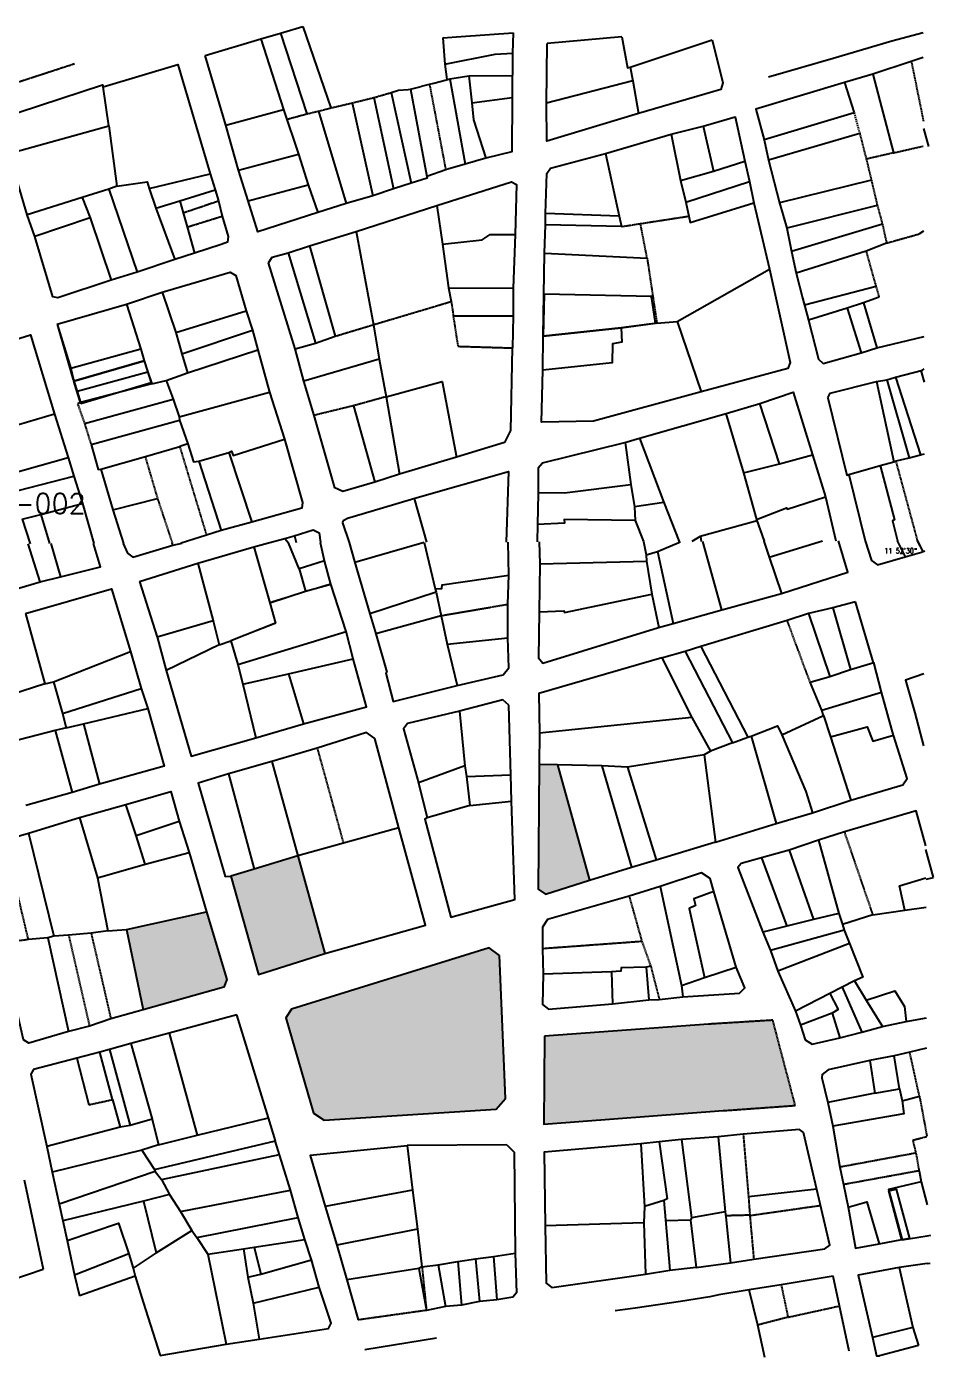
# Model space of a CAD drawing. Header units: millimetres. Extents: x 605783 to 623071, y 1302882 to 1323371.
# Drawn here: x 622729 to 623071, y 1322869 to 1323371 of the extents above; entities that cross this region are included whole.
import ezdxf
from ezdxf.enums import TextEntityAlignment as Align

# ---------------------------------------------------------------- set-up
doc = ezdxf.new("R2010")
doc.units = ezdxf.units.MM
doc.linetypes.add('DASHED', pattern=[0.75, 0.5, -0.25])
doc.linetypes.add('HIDDEN', pattern=[0.375, 0.25, -0.125])
for name, color, linetype in [('-17', 7, 'Continuous'), ('-2', 1, 'Continuous'), ('1', 7, 'Continuous'), ('2', 7, 'Continuous'), ('CVL_CUADCON_LIN', 8, 'Continuous'), ('CVL_CUADCON_TIT', 1, 'Continuous')]:
    doc.layers.add(name, color=color, linetype=linetype)
doc.styles.add('ROMANS', font='ROMANS', dxfattribs={"height": 0.2})

msp = doc.modelspace()

# ---------------------------------------------------------------- hatches: boundary and pattern name
at = {"true_color": 0xc7c8ca}
h = msp.add_hatch(color=9, dxfattribs=at)
h.dxf.hatch_style = 1
h.paths.add_polyline_path([(622797.246, 1323037.281), (622767.091, 1323030.668), (622773.319, 1323000.325), (622803.74, 1323008.955), (622804.869, 1323011.845)])
h.paths.add_polyline_path([(622929.614, 1323092.7), (622922.649, 1323092.804), (622922.246, 1323045.886), (622925.033, 1323043.911), (622941.585, 1323049.254)])
h = msp.add_hatch(color=9, dxfattribs=at)
h.dxf.hatch_style = 1
h.paths.add_polyline_path([(622831.621, 1323058.384), (622815.162, 1323053.45), (622806.378, 1323050.768), (622816.789, 1323013.648), (622841.821, 1323021.615)])
h = msp.add_hatch(color=9, dxfattribs=at)
h.dxf.hatch_style = 1
h.paths.add_polyline_path([(622907.697, 1323020.846), (622903.823, 1323023.714), (622829.218, 1323000.586), (622827.154, 1322997.336), (622837.538, 1322961.437), (622841.561, 1322958.725), (622906.413, 1322962.971), (622909.935, 1322966.964)])
h = msp.add_hatch(color=9, dxfattribs=at)
h.dxf.hatch_style = 1
h.paths.add_polyline_path([(623010.776, 1322996.458), (622986.569, 1322994.97), (622924.67, 1322990.431), (622924.375, 1322957.253), (622992.054, 1322962.373), (623019.249, 1322964.333)])

# ---------------------------------------------------------------- linework, layer by layer
at = {"layer": '-2', "color": 1, "linetype": 'Continuous'}
for p, q in [((623067.426, 1323173.068), (623065.297, 1323177.205)), ((623060.645, 1323171.119), (623066.807, 1323172.829)), ((623066.807, 1323172.829), (623068.113, 1323173.418)), ((623060.523, 1323037.899), (623068.571, 1323039.092)), ((623061.037, 1322996.014), (623068.714, 1322997.406)), ((623068.753, 1322985.967), (623062.411, 1322984.4)), ((623065.937, 1322939.682), (623066.742, 1322935.48)), ((623063.523, 1322880.649), (623065.706, 1322873.883))]:
    msp.add_line(p, q, dxfattribs=at)
at = {"layer": '-2', "color": 1, "linetype": 'HIDDEN'}
for p, q in [((623066.081, 1322967.802), (623062.411, 1322984.4)), ((623066.081, 1322967.803), (623068.866, 1322952.762)), ((623064.722, 1322946.367), (623065.939, 1322939.581))]:
    msp.add_line(p, q, dxfattribs=at)
msp.add_lwpolyline([(623068.867, 1322952.507), (623063.55, 1322951.121), (623064.722, 1322946.367)], dxfattribs=at)
at = {"layer": '2', "color": 1, "linetype": 'Continuous'}
for p, q in [((622825.139, 1323368.527), (622833.568, 1323370.963)), ((622833.568, 1323370.963), (622844.04, 1323340.306)), ((622796.73, 1323360.056), (622817.679, 1323366.327)), ((622817.679, 1323366.327), (622825.139, 1323368.527)), ((622817.679, 1323366.327), (622826.293, 1323339.664)), ((622825.139, 1323368.527), (622835.055, 1323338.083)), ((622886.392, 1323366.703), (622893.213, 1323367.29)), ((622886.392, 1323366.703), (622887.077, 1323356.788)), ((622893.213, 1323367.29), (622912.802, 1323368.609)), ((622912.802, 1323368.609), (622912.612, 1323360.945)), ((622953.785, 1323367.153), (622925.637, 1323364.618)), ((622956.982, 1323355.67), (622987.913, 1323365.923)), ((623033.576, 1323359.101), (623055.598, 1323365.658)), ((623055.598, 1323365.658), (623067.446, 1323368.796)), ((622804.538, 1323333.814), (622796.73, 1323360.056)), ((622912.612, 1323360.945), (622912.512, 1323344.241)), ((622925.483, 1323342.126), (622925.637, 1323364.618)), ((622956.931, 1323355.671), (622958.007, 1323350.523)), ((623009.106, 1323351.98), (623033.576, 1323359.101)), ((623063.007, 1323357.809), (623048.5, 1323353.096)), ((623067.479, 1323359.263), (623063.007, 1323357.809)), ((622881.299, 1323349.226), (622882.882, 1323349.654)), ((622882.882, 1323349.654), (622887.733, 1323350.937)), ((622887.733, 1323350.937), (622889.01, 1323351.32)), ((622888.959, 1323351.321), (622896.094, 1323352.41)), ((622888.959, 1323351.321), (622894.778, 1323319.072)), ((622896.094, 1323352.41), (622912.562, 1323352.593)), ((622896.094, 1323352.41), (622897.23, 1323342.183)), ((622958.007, 1323350.523), (622925.483, 1323342.126)), ((622958.007, 1323350.523), (622960.122, 1323338.247)), ((623048.5, 1323353.096), (623037.761, 1323349.84)), ((623037.761, 1323349.84), (623041.476, 1323338.405)), ((623048.5, 1323353.096), (623056.309, 1323323.372)), ((622760.321, 1323333.551), (622758.201, 1323348.315)), ((622866.809, 1323346.087), (622874.372, 1323311.928)), ((622874.152, 1323347.426), (622878.184, 1323348.419)), ((622874.152, 1323347.426), (622880.263, 1323314.512)), ((622878.184, 1323348.419), (622878.287, 1323348.468)), ((622878.287, 1323348.468), (622881.299, 1323349.226)), ((622804.538, 1323333.814), (622826.293, 1323339.664)), ((622826.293, 1323339.664), (622831.935, 1323322.906)), ((622852.103, 1323342.191), (622859.955, 1323307.163)), ((622860.322, 1323344.225), (622867.779, 1323309.864)), ((622897.23, 1323342.183), (622912.512, 1323344.241)), ((622839.445, 1323339.12), (622849.943, 1323304.298)), ((623041.476, 1323338.405), (623007.529, 1323328.339)), ((622722.781, 1323323.113), (622760.321, 1323333.551)), ((622760.321, 1323333.551), (622763.415, 1323310.797)), ((622809.312, 1323316.817), (622804.538, 1323333.814)), ((622947.727, 1323323.147), (622972.411, 1323330.408)), ((622972.411, 1323330.408), (622984.471, 1323333.405)), ((622972.411, 1323330.408), (622976, 1323312.933)), ((622984.471, 1323333.405), (622988.368, 1323316.538)), ((623043.529, 1323330.681), (623009.175, 1323320.566)), ((623067.575, 1323332.556), (623069.424, 1323325.814)), ((623007.529, 1323328.339), (623009.175, 1323320.566)), ((622729.63, 1323300.036), (622722.781, 1323323.113)), ((622809.312, 1323316.817), (622831.935, 1323322.906)), ((622831.935, 1323322.906), (622835.537, 1323311.364)), ((622902.545, 1323321.419), (622894.778, 1323319.072)), ((622947.727, 1323323.147), (622952.867, 1323299.575)), ((622988.368, 1323316.538), (623000.278, 1323320.297)), ((623000.278, 1323320.297), (623001.924, 1323312.525)), ((623009.175, 1323320.566), (623013.278, 1323304.561)), ((622775.597, 1323309.966), (622798.565, 1323315.489)), ((622798.565, 1323315.489), (622800.488, 1323309.412)), ((622812.915, 1323305.327), (622809.312, 1323316.817)), ((622887.422, 1323316.972), (622880.263, 1323314.512)), ((622894.778, 1323319.072), (622887.371, 1323316.973)), ((622925.014, 1323300.499), (622925.584, 1323315.572)), ((622976, 1323312.933), (622988.368, 1323316.538)), ((622760.398, 1323309.734), (622750.278, 1323306.516)), ((622763.415, 1323310.797), (622760.398, 1323309.734)), ((622760.398, 1323309.734), (622771.112, 1323278.412)), ((622775.597, 1323309.966), (622778.105, 1323302.557)), ((622812.915, 1323305.327), (622835.537, 1323311.364)), ((622835.537, 1323311.364), (622839.157, 1323300.838)), ((622867.779, 1323309.864), (622859.955, 1323307.163)), ((622874.372, 1323311.928), (622867.779, 1323309.864)), ((622976, 1323312.933), (622978.001, 1323304.855)), ((622978.001, 1323304.855), (623001.924, 1323312.525)), ((623001.924, 1323312.525), (623003.62, 1323304.6)), ((623047.93, 1323313.051), (623013.278, 1323304.561)), ((622750.278, 1323306.516), (622729.63, 1323300.036)), ((622750.278, 1323306.516), (622753.341, 1323298.895)), ((622778.105, 1323302.557), (622787.149, 1323305.287)), ((622787.149, 1323305.287), (622800.488, 1323309.412)), ((622787.149, 1323305.287), (622788.44, 1323300.795)), ((622800.488, 1323309.412), (622801.683, 1323305.277)), ((622801.683, 1323305.277), (622803.103, 1323299.513)), ((622859.955, 1323307.163), (622849.943, 1323304.298)), ((623003.62, 1323304.6), (623009.516, 1323279.502)), ((623013.278, 1323304.561), (623016.035, 1323295.008)), ((622732.429, 1323291.861), (622729.63, 1323300.036)), ((622778.105, 1323302.557), (622785.223, 1323283.132)), ((622788.44, 1323300.795), (622789.969, 1323295.436)), ((622849.943, 1323304.298), (622839.157, 1323300.838)), ((622853.716, 1323293.769), (622884.078, 1323303.525)), ((622884.078, 1323303.525), (622886.255, 1323289.014)), ((622924.997, 1323296.236), (622925.014, 1323300.499)), ((622952.867, 1323299.575), (622925.014, 1323300.499)), ((622952.867, 1323299.575), (622953.716, 1323295.613)), ((623050.179, 1323303.55), (623016.035, 1323295.008)), ((622753.341, 1323298.895), (622732.429, 1323291.861)), ((622753.341, 1323298.895), (622761.3, 1323275.392)), ((622789.969, 1323295.436), (622792.636, 1323285.587)), ((622924.7, 1323285.629), (622924.997, 1323296.236)), ((622953.716, 1323295.613), (622924.997, 1323296.236)), ((623016.035, 1323295.008), (623017.829, 1323286.22)), ((623052.082, 1323296.538), (623017.829, 1323286.22)), ((622836.033, 1323288.302), (622853.716, 1323293.769)), ((622853.716, 1323293.769), (622860.142, 1323258.615)), ((622913.559, 1323292.631), (622912.886, 1323272.331)), ((623065.945, 1323292.828), (623067.702, 1323293.935)), ((622792.636, 1323285.587), (622785.223, 1323283.132)), ((622828.007, 1323285.655), (622836.033, 1323288.302)), ((622828.007, 1323285.655), (622838.265, 1323251.599)), ((622836.033, 1323288.302), (622845.682, 1323254.257)), ((622886.255, 1323289.014), (622888.497, 1323272.521)), ((622924.216, 1323254.263), (622924.7, 1323285.629)), ((622924.7, 1323285.629), (622963.376, 1323283.697)), ((623017.829, 1323286.22), (623019.575, 1323278.041)), ((623045.941, 1323286.361), (623019.575, 1323278.041)), ((623053.68, 1323289.375), (623045.941, 1323286.361)), ((622785.223, 1323283.132), (622771.112, 1323278.412)), ((622830.705, 1323249.452), (622820.622, 1323281.93)), ((622974.717, 1323259.796), (623009.516, 1323279.502)), ((622771.112, 1323278.412), (622761.3, 1323275.392)), ((623019.575, 1323278.041), (623021.978, 1323268.793)), ((622767.081, 1323266.299), (622780.477, 1323270.828)), ((622780.477, 1323270.828), (622785.589, 1323255.654)), ((622888.497, 1323272.521), (622912.886, 1323272.331)), ((622888.497, 1323272.521), (622889.521, 1323267.374)), ((622912.886, 1323272.331), (622912.901, 1323261.922)), ((623049.699, 1323272.946), (623022.739, 1323266.007)), ((622740.925, 1323258.751), (622767.081, 1323266.299)), ((622767.081, 1323266.299), (622772.465, 1323249.342)), ((623021.978, 1323268.793), (623024.282, 1323260.358)), ((623038.839, 1323264.868), (623024.282, 1323260.358)), ((623044.998, 1323266.874), (623038.839, 1323264.868)), ((623038.839, 1323264.868), (623044.108, 1323247.996)), ((623050.852, 1323268.931), (623044.998, 1323266.874)), ((623044.998, 1323266.874), (623050.012, 1323249.901)), ((622785.589, 1323255.654), (622812.163, 1323263.854)), ((622812.163, 1323263.854), (622814.572, 1323256.549)), ((622890.237, 1323261.978), (622912.901, 1323261.922)), ((622912.901, 1323261.922), (622912.58, 1323249.842)), ((622967.038, 1323259.218), (622974.717, 1323259.796)), ((622974.717, 1323259.796), (622983.708, 1323233.315)), ((622740.925, 1323258.751), (622746.01, 1323242.105)), ((622785.589, 1323255.654), (622787.934, 1323247.639)), ((622787.934, 1323247.639), (622814.572, 1323256.549)), ((622814.572, 1323256.549), (622816.623, 1323249.149)), ((622860.142, 1323258.615), (622862.266, 1323245.629)), ((622953.56, 1323257.394), (622924.216, 1323254.263)), ((622967.038, 1323259.218), (622953.56, 1323257.394)), ((622772.465, 1323249.342), (622746.01, 1323242.105)), ((622772.465, 1323249.342), (622773.708, 1323245.004)), ((622830.705, 1323249.452), (622838.265, 1323251.599)), ((622833.94, 1323237.308), (622830.706, 1323249.502)), ((622838.265, 1323251.599), (622845.682, 1323254.257)), ((622924.012, 1323241.422), (622924.217, 1323254.314)), ((623044.108, 1323247.996), (623050.012, 1323249.901)), ((623050.012, 1323249.901), (623067.837, 1323254.193)), ((622773.708, 1323245.004), (622747.143, 1323237.311)), ((622773.708, 1323245.004), (622775.104, 1323240.713)), ((622787.934, 1323247.639), (622790.09, 1323240.44)), ((622790.09, 1323240.44), (622816.623, 1323249.149)), ((622816.623, 1323249.149), (622821.008, 1323233.176)), ((622862.266, 1323245.629), (622833.94, 1323237.308)), ((622862.266, 1323245.629), (622864.953, 1323231.457)), ((622746.01, 1323242.105), (622747.143, 1323237.311)), ((622775.104, 1323240.713), (622748.394, 1323233.429)), ((622775.104, 1323240.713), (622776.599, 1323236.268)), ((622782.059, 1323237.54), (622790.09, 1323240.44)), ((623057.033, 1323238.808), (623067.159, 1323241.457)), ((623066.646, 1323241.323), (623067.896, 1323236.937)), ((623067.159, 1323241.457), (623067.879, 1323241.956)), ((622747.143, 1323237.311), (622748.394, 1323233.429)), ((622776.599, 1323236.268), (622749.691, 1323229.293)), ((622776.599, 1323236.268), (622782.059, 1323237.54)), ((622782.059, 1323237.54), (622784.676, 1323230.536)), ((622837.823, 1323224.441), (622833.94, 1323237.308)), ((623049.858, 1323237.161), (623053.826, 1323237.856)), ((623049.858, 1323237.161), (623056.395, 1323206.985)), ((623053.826, 1323237.856), (623057.033, 1323238.808)), ((623053.826, 1323237.856), (623062.196, 1323208.383)), ((623057.033, 1323238.808), (623066.42, 1323209.585)), ((622748.394, 1323233.429), (622749.691, 1323229.293)), ((622751.224, 1323221.343), (622784.676, 1323230.536)), ((622784.676, 1323230.536), (622786.844, 1323223.946)), ((622786.844, 1323223.946), (622821.008, 1323233.176)), ((622821.008, 1323233.176), (622826.684, 1323215.452)), ((622864.953, 1323231.457), (622870.046, 1323202.223)), ((622722.945, 1323220.029), (622739.894, 1323225.049)), ((622739.955, 1323224.849), (622745.096, 1323208.506)), ((622852.638, 1323228.055), (622860.692, 1323199.245)), ((622960.457, 1323215.897), (622993.232, 1323225.156)), ((622993.097, 1323225.118), (622999.749, 1323202.797)), ((622993.232, 1323225.156), (623005.854, 1323228.963)), ((623013.234, 1323206.143), (623005.854, 1323228.963)), ((622753.672, 1323213.428), (622787.075, 1323222.672)), ((622786.844, 1323223.946), (622787.075, 1323222.672)), ((622787.075, 1323222.672), (622790.164, 1323213.679)), ((622954.909, 1323214.194), (622960.457, 1323215.897)), ((622955.034, 1323214.232), (622957.183, 1323198.348)), ((622960.457, 1323215.897), (622969.712, 1323191.548)), ((622774.173, 1323208.993), (622787.097, 1323212.668)), ((622790.164, 1323213.679), (622787.097, 1323212.668)), ((622794.316, 1323207.205), (622805.655, 1323210.401)), ((622805.655, 1323210.401), (622814.327, 1323184.194)), ((623013.234, 1323206.194), (623025.702, 1323209.596)), ((623025.702, 1323209.596), (623030.67, 1323193.689)), ((623062.196, 1323208.383), (623066.42, 1323209.585)), ((623066.42, 1323209.585), (623067.988, 1323209.98)), ((622711.028, 1323198.97), (622745.096, 1323208.506)), ((622745.096, 1323208.506), (622747.156, 1323201.563)), ((622757.367, 1323204.221), (622774.173, 1323208.993)), ((622757.367, 1323204.221), (622761.866, 1323188.855)), ((622794.316, 1323207.205), (622802.785, 1323181.053)), ((622891.508, 1323208.739), (622870.046, 1323202.223)), ((622999.749, 1323202.797), (623013.234, 1323206.194)), ((623039.456, 1323202.095), (623051.306, 1323205.483)), ((623051.306, 1323205.483), (623056.395, 1323206.985)), ((623056.395, 1323206.985), (623057.26, 1323207.287)), ((623057.26, 1323207.287), (623062.196, 1323208.383)), ((622713.305, 1323192.835), (622747.156, 1323201.563)), ((622747.156, 1323201.563), (622750.423, 1323191.195)), ((622870.046, 1323202.223), (622860.692, 1323199.245)), ((622999.749, 1323202.797), (623004.659, 1323185.164)), ((623039.456, 1323202.095), (623045.548, 1323177.145)), ((622957.183, 1323198.348), (622958.674, 1323189.917)), ((622734.798, 1323187.062), (622750.423, 1323191.195)), ((622750.423, 1323191.195), (622754.781, 1323176.157)), ((622761.866, 1323188.855), (622778.713, 1323193.119)), ((622875.511, 1323193.148), (622880.126, 1323176.583)), ((622969.712, 1323191.548), (622958.667, 1323189.957)), ((622958.674, 1323189.917), (622958.908, 1323184.84)), ((622969.712, 1323191.548), (622975.4, 1323176.907)), ((623030.67, 1323193.689), (623034.576, 1323177.108)), ((622727.652, 1323185.313), (622734.798, 1323187.062)), ((622727.652, 1323185.313), (622730.688, 1323176.075)), ((622734.798, 1323187.062), (622738.008, 1323176.099)), ((622761.866, 1323188.855), (622765.857, 1323176.194)), ((622814.327, 1323184.194), (622802.785, 1323181.053)), ((622958.908, 1323184.84), (622961.979, 1323176.861)), ((623004.842, 1323184.634), (622983.436, 1323178.752)), ((623004.659, 1323185.164), (623007.474, 1323177.016)), ((622797.213, 1323179.224), (622787.712, 1323176.269)), ((622802.785, 1323181.053), (622797.213, 1323179.224)), ((622848.493, 1323183.912), (622850.955, 1323176.484)), ((622734.53, 1323161.734), (622729.915, 1323176.072)), ((622738.552, 1323176.101), (622742.108, 1323163.629)), ((622784.561, 1323175.452), (622784.283, 1323176.257)), ((622784.561, 1323175.452), (622788.038, 1323176.27)), ((622793.906, 1323168.699), (622815.063, 1323174.841)), ((622815.063, 1323174.841), (622820.619, 1323176.38)), ((622815.063, 1323174.841), (622821.062, 1323153.806)), ((622820.619, 1323176.38), (622826.704, 1323177.971)), ((622826.704, 1323177.971), (622830.267, 1323179.023)), ((622826.704, 1323177.971), (622828.135, 1323176.406)), ((622832.217, 1323166.613), (622828.135, 1323176.406)), ((622830.418, 1323179.07), (622831.07, 1323176.476)), ((622841.656, 1323169.564), (622840.235, 1323176.447)), ((622850.994, 1323176.484), (622852.994, 1323169.299)), ((622879.253, 1323176.58), (622853.094, 1323168.957)), ((622879.297, 1323176.58), (622883.453, 1323159.068)), ((622911.19, 1323164.142), (622911.004, 1323176.688)), ((622922.691, 1323176.728), (622922.938, 1323168.415)), ((622962.069, 1323176.861), (622962.956, 1323171.922)), ((622967.351, 1323173.136), (622975.357, 1323176.565)), ((622975.357, 1323176.565), (622976.009, 1323176.909)), ((622983.436, 1323178.752), (622980.279, 1323176.923)), ((622983.477, 1323178.763), (622983.782, 1323176.935)), ((622991.561, 1323151.119), (622984.428, 1323176.937)), ((623007.392, 1323177.016), (623009.423, 1323171.04)), ((623009.423, 1323171.04), (623029.57, 1323177.091)), ((623060.811, 1323171.172), (623057.77, 1323177.187)), ((623067.426, 1323173.075), (623065.297, 1323177.212)), ((622844.132, 1323160.866), (622841.656, 1323169.564)), ((622852.994, 1323169.299), (622858.757, 1323149.632)), ((622922.938, 1323168.415), (622963.111, 1323169.483)), ((622962.956, 1323171.922), (622967.351, 1323173.136)), ((622962.956, 1323171.922), (622963.111, 1323169.483)), ((622963.111, 1323169.483), (622965.109, 1323157.061)), ((622967.351, 1323173.136), (622973.225, 1323146.043)), ((623009.423, 1323171.04), (623014.09, 1323157.353)), ((623060.645, 1323171.126), (623066.807, 1323172.836)), ((623066.807, 1323172.836), (623068.113, 1323173.425)), ((622772.004, 1323161.83), (622793.906, 1323168.699)), ((622910.817, 1323153.246), (622911.189, 1323164.193)), ((622922.938, 1323168.415), (622922.618, 1323150.397)), ((622715.302, 1323156.034), (622734.53, 1323161.734)), ((622734.53, 1323161.734), (622742.108, 1323163.629)), ((622772.004, 1323161.83), (622778.554, 1323140.884)), ((622834.587, 1323158.117), (622844.132, 1323160.866)), ((622849.907, 1323142.98), (622844.132, 1323160.866)), ((622883.453, 1323159.068), (622883.835, 1323157.855)), ((622821.062, 1323153.806), (622834.587, 1323158.117)), ((622883.835, 1323157.855), (622858.757, 1323149.632)), ((622883.835, 1323157.855), (622885.654, 1323148.939)), ((622965.109, 1323157.061), (622967.787, 1323144.532)), ((622991.561, 1323151.119), (623014.09, 1323157.353)), ((623041.906, 1323154.136), (623033.468, 1323151.92)), ((623048.757, 1323131.186), (623041.906, 1323154.136)), ((622858.757, 1323149.632), (622861.107, 1323142.051)), ((622910.789, 1323140.526), (622910.817, 1323153.246)), ((622973.174, 1323146.042), (622991.561, 1323151.119)), ((623024.266, 1323149.788), (623016.192, 1323147.172)), ((623033.468, 1323151.92), (623024.266, 1323149.788)), ((623024.266, 1323149.788), (623032.253, 1323125.997)), ((623033.468, 1323151.92), (623040.123, 1323128.608)), ((622799.764, 1323147.039), (622802.045, 1323137.93)), ((622885.654, 1323148.939), (622861.107, 1323142.051)), ((622885.654, 1323148.939), (622887.97, 1323138.254)), ((622967.668, 1323144.499), (622973.225, 1323146.043)), ((623016.192, 1323147.172), (622983.579, 1323137.261)), ((622778.553, 1323140.934), (622782.029, 1323128.29)), ((622802.045, 1323137.93), (622806.332, 1323139.447)), ((622806.332, 1323139.447), (622809.066, 1323130.551)), ((622809.066, 1323130.551), (622849.907, 1323142.98)), ((622852.518, 1323132.708), (622849.907, 1323142.98)), ((622887.97, 1323138.254), (622910.789, 1323140.526)), ((622739.513, 1323124.017), (622768.57, 1323135.461)), ((622768.57, 1323135.461), (622772.529, 1323121.523)), ((622802.045, 1323137.93), (622782.029, 1323128.29)), ((622887.97, 1323138.254), (622891.767, 1323122.564)), ((622977.723, 1323135.456), (622968.834, 1323132.975)), ((622983.579, 1323137.261), (622977.723, 1323135.456)), ((622983.579, 1323137.261), (623001.294, 1323103.096)), ((622809.066, 1323130.551), (622810.904, 1323123.112)), ((622828.098, 1323126.993), (622852.518, 1323132.708)), ((623040.123, 1323128.608), (623048.807, 1323131.238)), ((623051.741, 1323120.159), (623048.807, 1323131.238)), ((622736.208, 1323123.27), (622739.513, 1323124.017)), ((622810.904, 1323123.112), (622828.098, 1323126.993)), ((622828.098, 1323126.993), (622833.742, 1323108.137)), ((623024.828, 1323123.903), (623032.253, 1323125.997)), ((623032.253, 1323125.997), (623040.123, 1323128.608)), ((622772.529, 1323121.523), (622775.04, 1323113.942)), ((622810.904, 1323123.112), (622815.867, 1323102.868)), ((623029.275, 1323113.366), (623024.828, 1323123.903)), ((623029.275, 1323113.366), (623051.741, 1323120.159)), ((623056.314, 1323103.824), (623051.741, 1323120.159)), ((622750.832, 1323108.114), (622775.04, 1323113.942)), ((622911.962, 1323088.86), (622911.287, 1323115.251)), ((622742.871, 1323112.114), (622744.323, 1323106.671)), ((622980.246, 1323110.58), (622987.333, 1323097.81)), ((623029.827, 1323111.343), (623029.275, 1323113.366)), ((623064.376, 1323112.331), (623067.586, 1323099.868)), ((622740.102, 1323105.675), (622723.216, 1323101.234)), ((622744.323, 1323106.671), (622740.102, 1323105.675)), ((622740.102, 1323105.675), (622746.513, 1323082.328)), ((622744.323, 1323106.671), (622750.832, 1323108.114)), ((622750.832, 1323108.114), (622756.89, 1323085.377)), ((622815.867, 1323102.868), (622833.742, 1323108.137)), ((622922.748, 1323104.661), (622922.649, 1323092.804)), ((622838.971, 1323098.99), (622821.803, 1323093.939)), ((622869.758, 1323068.974), (622860.693, 1323102.612)), ((622995.597, 1323101.04), (623001.294, 1323103.096)), ((623032.544, 1323103.21), (623040.177, 1323079.36)), ((622821.803, 1323093.939), (622805.54, 1323089.315)), ((622821.803, 1323093.939), (622831.621, 1323058.384)), ((622984.873, 1323096.434), (622955.954, 1323091.893)), ((622987.333, 1323097.81), (622984.873, 1323096.434)), ((622984.873, 1323096.434), (622989.143, 1323063.608)), ((622805.54, 1323089.315), (622815.162, 1323053.45)), ((622894.609, 1323092.302), (622895.255, 1323088.297)), ((622895.255, 1323088.297), (622911.961, 1323088.911)), ((622912.176, 1323078.994), (622911.961, 1323088.911)), ((622929.614, 1323092.7), (622922.649, 1323092.804)), ((622946.237, 1323092.396), (622929.614, 1323092.7)), ((622929.614, 1323092.7), (622941.585, 1323049.254)), ((622955.954, 1323091.893), (622946.237, 1323092.396)), ((622946.237, 1323092.396), (622957.537, 1323054.125)), ((622955.954, 1323091.893), (622966.724, 1323056.969)), ((622756.89, 1323085.377), (622746.513, 1323082.328)), ((622877.164, 1323085.974), (622880.398, 1323072.764)), ((622895.255, 1323088.297), (622896.507, 1323077.436)), ((622746.513, 1323082.328), (622729.117, 1323077.381)), ((622896.507, 1323077.436), (622912.176, 1323078.994)), ((623025.745, 1323074.674), (623040.177, 1323079.36)), ((622749.271, 1323072.866), (622766.768, 1323077.761)), ((622770.634, 1323066.11), (622766.768, 1323077.761)), ((622896.507, 1323077.436), (622880.398, 1323072.764)), ((623012.061, 1323070.665), (623025.745, 1323074.674)), ((622730.042, 1323067.013), (622749.271, 1323072.866)), ((622749.271, 1323072.866), (622756.091, 1323050.075)), ((622770.634, 1323066.11), (622786.965, 1323071.468)), ((622786.965, 1323071.468), (622790.73, 1323059.715)), ((622869.758, 1323068.974), (622848.847, 1323063.13)), ((622989.143, 1323063.608), (623012.061, 1323070.665)), ((622721.089, 1323064.363), (622730.042, 1323067.013)), ((622730.042, 1323067.013), (622739.593, 1323028.106)), ((622774.047, 1323055.222), (622770.634, 1323066.11)), ((623028.007, 1323064.299), (623016.901, 1323060.599)), ((623037.753, 1323067.409), (623028.007, 1323064.299)), ((623028.007, 1323064.299), (623035.632, 1323036.703)), ((622774.047, 1323055.222), (622790.73, 1323059.715)), ((622790.73, 1323059.715), (622797.246, 1323037.281)), ((622848.847, 1323063.13), (622831.621, 1323058.384)), ((622966.724, 1323056.969), (622989.193, 1323063.66)), ((623016.901, 1323060.599), (623006.542, 1323057.628)), ((623016.901, 1323060.599), (623026.121, 1323034.462)), ((623071.331, 1323050.294), (623068.539, 1323060.767)), ((622756.091, 1323050.075), (622774.047, 1323055.222)), ((622831.621, 1323058.384), (622815.162, 1323053.45)), ((622831.621, 1323058.384), (622841.821, 1323021.615)), ((622941.585, 1323049.254), (622957.537, 1323054.125)), ((622957.537, 1323054.125), (622966.724, 1323056.969)), ((623006.542, 1323057.628), (623016.056, 1323031.955)), ((622756.091, 1323050.075), (622760.026, 1323030.193)), ((622815.162, 1323053.45), (622806.378, 1323050.768)), ((622983.855, 1323052.047), (622968.265, 1323046.878)), ((623068.571, 1323049.585), (623071.331, 1323050.294)), ((622968.265, 1323046.878), (622956.607, 1323043.167)), ((622968.265, 1323046.878), (622976.29, 1323009.604)), ((622996.976, 1323016.511), (622988.583, 1323044.924)), ((623060.523, 1323037.906), (623068.571, 1323039.099)), ((622767.091, 1323030.668), (622797.246, 1323037.281)), ((623026.121, 1323034.462), (623016.056, 1323031.955)), ((623035.632, 1323036.703), (623026.121, 1323034.462)), ((623035.632, 1323036.703), (623036.995, 1323032.513)), ((623048.459, 1323036.118), (623036.995, 1323032.513)), ((623048.459, 1323036.118), (623060.523, 1323037.906)), ((622753.722, 1323029.207), (622745.184, 1323028.486)), ((622760.026, 1323030.193), (622753.722, 1323029.207)), ((622759.976, 1323030.194), (622767.091, 1323030.668)), ((622767.091, 1323030.668), (622773.322, 1323000.311)), ((623016.056, 1323031.955), (623007.055, 1323029.674)), ((623007.055, 1323029.674), (623009.954, 1323022.721)), ((623037.653, 1323030.341), (623009.954, 1323022.721)), ((623036.995, 1323032.513), (623037.653, 1323030.341)), ((623037.653, 1323030.341), (623039.695, 1323025.351)), ((622737.406, 1323027.507), (622729.934, 1323026.831)), ((622739.593, 1323028.106), (622737.406, 1323027.507)), ((622737.406, 1323027.507), (622745.193, 1322992.164)), ((622745.184, 1323028.486), (622739.593, 1323028.106)), ((623039.695, 1323025.351), (623012.667, 1323014.95)), ((622923.903, 1323023.383), (622924.112, 1323013.772)), ((623009.954, 1323022.721), (623012.667, 1323014.95)), ((622949.958, 1323014.685), (622924.112, 1323013.772)), ((622949.958, 1323014.685), (622950.372, 1323002.687)), ((622964.751, 1323016.784), (622963.03, 1323016.493)), ((622963.03, 1323016.493), (622964.06, 1323004.152)), ((622985.068, 1323012.592), (622996.976, 1323016.511)), ((623012.667, 1323014.95), (623019.355, 1322999.893)), ((622976.29, 1323009.604), (622985.068, 1323012.592)), ((622976.29, 1323009.604), (622976.842, 1323005.292)), ((623036.904, 1323008.918), (623032.328, 1323006.582)), ((623041.531, 1323011.256), (623036.904, 1323008.918)), ((623036.904, 1323008.918), (623044.294, 1322991.995)), ((623041.531, 1323011.256), (623045.962, 1323003.98)), ((622950.372, 1323002.687), (622964.06, 1323004.152)), ((622964.06, 1323004.152), (622967.97, 1323004.287)), ((622967.97, 1323004.287), (622976.842, 1323005.292)), ((623032.328, 1323006.582), (623019.355, 1322999.893)), ((623045.962, 1323003.98), (623052.179, 1322994.15)), ((622773.322, 1323000.311), (622761.166, 1322996.965)), ((623019.355, 1322999.893), (623021.25, 1322994.646)), ((623033.152, 1322999.176), (623021.25, 1322994.646)), ((623033.101, 1322999.175), (623036.103, 1322989.834)), ((622753.077, 1322994.26), (622745.193, 1322992.164)), ((622761.166, 1322996.965), (622753.077, 1322994.26)), ((622808.715, 1322998.469), (622783.142, 1322991.534)), ((622820.603, 1322959.629), (622808.715, 1322998.469)), ((622986.569, 1322994.97), (622924.67, 1322990.431)), ((623044.294, 1322991.995), (623052.179, 1322994.15)), ((623052.179, 1322994.15), (623061.037, 1322996.021)), ((623061.037, 1322996.021), (623068.714, 1322997.413)), ((622783.142, 1322991.534), (622768.704, 1322987.643)), ((622783.142, 1322991.534), (622793.661, 1322953.107)), ((623036.103, 1322989.834), (623044.294, 1322991.995)), ((622757.011, 1322984.399), (622748.368, 1322982.207)), ((622760.671, 1322985.448), (622757.011, 1322984.399)), ((622761.767, 1322966.535), (622757.011, 1322984.399)), ((622768.704, 1322987.643), (622760.671, 1322985.448)), ((622760.671, 1322985.448), (622768.485, 1322956.793)), ((623062.474, 1322984.423), (623056.542, 1322983.059)), ((623068.753, 1322985.974), (623062.411, 1322984.407)), ((622748.368, 1322982.207), (622752.821, 1322964.598)), ((623056.542, 1322983.059), (623047.185, 1322981.251)), ((623058.597, 1322970.545), (623056.542, 1322983.059)), ((623049.276, 1322968.918), (623058.586, 1322970.613)), ((623058.597, 1322970.545), (623059.559, 1322966.092)), ((622761.767, 1322966.535), (622764.622, 1322956.101)), ((623031.503, 1322965.481), (623033.378, 1322956.522)), ((623059.559, 1322966.092), (623066.081, 1322967.81)), ((622793.661, 1322953.107), (622820.603, 1322959.629)), ((622823.262, 1322950.975), (622820.603, 1322959.629)), ((622764.622, 1322956.101), (622736.967, 1322948.923)), ((622768.485, 1322956.793), (622764.622, 1322956.101)), ((622999.615, 1322953.48), (622990.135, 1322952.462)), ((623033.378, 1322956.522), (623036.108, 1322941.073)), ((622736.967, 1322948.923), (622739.063, 1322939.204)), ((622779.122, 1322949.471), (622772.766, 1322947.521)), ((622777.614, 1322940.177), (622823.262, 1322950.975)), ((622828.93, 1322932.445), (622823.16, 1322950.975)), ((622910.458, 1322949.521), (622872.909, 1322949.191)), ((622967.866, 1322950.608), (622960.97, 1322949.9)), ((622960.97, 1322949.9), (622962.399, 1322926.222)), ((622976.334, 1322951.452), (622967.866, 1322950.608)), ((622990.135, 1322952.462), (622976.334, 1322951.452)), ((622976.334, 1322951.452), (622980.124, 1322922.025)), ((622772.766, 1322947.521), (622739.063, 1322939.204)), ((622772.766, 1322947.521), (622777.614, 1322940.177)), ((622780.19, 1322936.454), (622824.762, 1322945.83)), ((622739.063, 1322939.204), (622741.658, 1322927.095)), ((622777.916, 1322939.464), (622741.658, 1322927.095)), ((622777.614, 1322940.177), (622777.916, 1322939.464)), ((622777.916, 1322939.464), (622780.19, 1322936.454)), ((623036.108, 1322941.073), (623037.422, 1322934.492)), ((623065.937, 1322939.689), (623066.742, 1322935.487)), ((622728.402, 1322936.312), (622735.657, 1322902.596)), ((622780.19, 1322936.454), (622783.216, 1322930.797)), ((623037.422, 1322934.492), (623039.186, 1322925.938)), ((623066.74, 1322935.538), (623068.954, 1322926.887)), ((622783.216, 1322930.797), (622773.506, 1322928.305)), ((622783.216, 1322930.797), (622787.356, 1322924.423)), ((622787.356, 1322924.423), (622828.93, 1322932.445)), ((622831.837, 1322922.113), (622828.93, 1322932.445)), ((622874.917, 1322932.343), (622876.748, 1322917.649)), ((622969.718, 1322928.517), (622962.399, 1322926.222)), ((622969.718, 1322928.517), (622971.916, 1322902.209)), ((623001.6, 1322929.966), (623027.326, 1322932.937)), ((622741.658, 1322927.095), (622743.005, 1322920.836)), ((622773.506, 1322928.305), (622743.005, 1322920.836)), ((622773.506, 1322928.305), (622778.256, 1322908.764)), ((622787.356, 1322924.423), (622791.645, 1322917.184)), ((622841.927, 1322926.274), (622846.392, 1322911.674)), ((622962.399, 1322926.222), (622962.178, 1322920.061)), ((622992.779, 1322924.282), (622993.075, 1322922.355)), ((622743.005, 1322920.836), (622744.653, 1322913.407)), ((622793.565, 1322914.531), (622831.837, 1322922.113)), ((622834.294, 1322913.816), (622831.837, 1322922.113)), ((622962.178, 1322920.061), (622924.954, 1322918.903)), ((622962.178, 1322920.061), (622962.799, 1322900.792)), ((622979.738, 1322921.101), (622970.361, 1322920.82)), ((622980.124, 1322922.025), (622979.738, 1322921.101)), ((622979.738, 1322921.101), (622981.903, 1322903.289)), ((622993.074, 1322922.406), (622994.824, 1322905.043)), ((622744.653, 1322913.407), (622747.447, 1322900.382)), ((622778.256, 1322908.764), (622791.645, 1322917.184)), ((622791.645, 1322917.184), (622793.565, 1322914.531)), ((622793.565, 1322914.531), (622797.706, 1322908.258)), ((622815.136, 1322910.914), (622834.294, 1322913.816)), ((622836.804, 1322906.128), (622834.294, 1322913.816)), ((622876.748, 1322917.649), (622846.392, 1322911.674)), ((622876.748, 1322917.649), (622878.479, 1322903.464)), ((623050.88, 1322912.159), (623059.49, 1322913.77)), ((623059.491, 1322913.72), (623068.994, 1322915.199)), ((623068.994, 1322915.199), (623070.422, 1322915.425)), ((622767.945, 1322908.41), (622747.447, 1322900.382)), ((622767.945, 1322908.41), (622769.499, 1322903.065)), ((622778.256, 1322908.764), (622769.499, 1322903.065)), ((622797.706, 1322908.258), (622811.121, 1322910.274)), ((622797.706, 1322908.258), (622804.585, 1322874.322)), ((622811.121, 1322910.274), (622815.136, 1322910.914)), ((622811.121, 1322910.274), (622812.858, 1322899.592)), ((622846.392, 1322911.674), (622850.1, 1322898.6)), ((622905.465, 1322907.35), (622913.597, 1322908.684)), ((622839.659, 1322895.847), (622836.804, 1322906.128)), ((622878.479, 1322903.464), (622877.258, 1322902.911)), ((622878.479, 1322903.464), (622884.527, 1322904.299)), ((622884.527, 1322904.299), (622891.998, 1322905.534)), ((622884.527, 1322904.299), (622887.319, 1322888.534)), ((622891.998, 1322905.534), (622898.706, 1322906.468)), ((622891.998, 1322905.534), (622893.417, 1322889.115)), ((622898.655, 1322906.468), (622905.465, 1322907.35)), ((622898.655, 1322906.468), (622900.177, 1322890.455)), ((622905.465, 1322907.35), (622906.732, 1322891.084)), ((622971.865, 1322902.208), (622981.902, 1322903.34)), ((622981.903, 1322903.289), (622994.824, 1322905.043)), ((622994.824, 1322905.043), (623003.585, 1322906.402)), ((623069.03, 1322904.776), (623058.45, 1322903.223)), ((623070.122, 1322904.711), (623068.95, 1322904.581)), ((622717.158, 1322896.335), (622735.657, 1322902.596)), ((622747.447, 1322900.382), (622749.347, 1322892.545)), ((622770.3, 1322899.96), (622749.347, 1322892.545)), ((622769.499, 1322903.065), (622770.3, 1322899.96)), ((622770.3, 1322899.96), (622773.31, 1322890.187)), ((622812.858, 1322899.592), (622817.687, 1322900.685)), ((622812.858, 1322899.592), (622814.802, 1322889.823)), ((622877.258, 1322902.911), (622850.1, 1322898.6)), ((622850.1, 1322898.6), (622854.461, 1322883.492)), ((622877.258, 1322902.911), (622880.152, 1322887.094)), ((622962.749, 1322900.791), (622971.916, 1322902.209)), ((623033.555, 1322899.975), (623013.908, 1322896.754)), ((623035.983, 1322888.784), (623033.555, 1322899.975)), ((622814.802, 1322889.823), (622839.659, 1322895.847)), ((623001.854, 1322894.866), (622990.411, 1322892.941)), ((623013.908, 1322896.754), (623001.854, 1322894.866)), ((623005.125, 1322881.571), (623001.854, 1322894.866)), ((622773.31, 1322890.187), (622779.683, 1322870.027)), ((622814.802, 1322889.823), (622817.086, 1322876.292)), ((622887.319, 1322888.534), (622880.152, 1322887.094)), ((622893.417, 1322889.115), (622887.319, 1322888.534)), ((622900.177, 1322890.455), (622893.366, 1322889.115)), ((622906.732, 1322891.084), (622900.177, 1322890.455)), ((622975.932, 1322890.441), (622958.861, 1322887.937)), ((622987.072, 1322892.258), (622975.932, 1322890.441)), ((622990.411, 1322892.941), (622987.072, 1322892.258)), ((623039.605, 1322871.767), (623035.983, 1322888.784)), ((622958.861, 1322887.937), (622951.311, 1322886.909)), ((623007.784, 1322869.375), (623005.125, 1322881.571)), ((623063.523, 1322880.656), (623065.706, 1322873.89)), ((622779.683, 1322870.027), (622804.585, 1322874.322)), ((622804.585, 1322874.322), (622817.086, 1322876.292)), ((622856.885, 1322872.392), (622883.995, 1322876.736)), ((623065.703, 1322873.9), (623051.044, 1322870.012))]:
    msp.add_line(p, q, dxfattribs=at)
at = {"layer": '2', "color": 1, "linetype": 'HIDDEN'}
for p, q in [((622747.43, 1323356.89), (622708.221, 1323344.095)), ((623063.007, 1323357.809), (623067.56, 1323335.356)), ((622860.322, 1323344.225), (622866.809, 1323346.087)), ((622881.299, 1323349.226), (622887.422, 1323316.972)), ((622839.445, 1323339.12), (622844.04, 1323340.306)), ((622844.04, 1323340.306), (622852.103, 1323342.191)), ((622852.103, 1323342.191), (622860.322, 1323344.225)), ((622827.514, 1323336.038), (622835.055, 1323338.083)), ((622835.055, 1323338.083), (622839.445, 1323339.12)), ((623043.529, 1323330.681), (623046.031, 1323321.027)), ((623056.309, 1323323.372), (623067.592, 1323325.965)), ((623056.309, 1323323.372), (623046.031, 1323321.027)), ((623046.031, 1323321.027), (623047.93, 1323313.051)), ((623047.93, 1323313.051), (623050.179, 1323303.55)), ((622788.44, 1323300.795), (622801.683, 1323305.277)), ((622789.969, 1323295.436), (622803.103, 1323299.513)), ((622953.716, 1323295.613), (622979.107, 1323299.537)), ((623050.179, 1323303.55), (623052.082, 1323296.538)), ((622963.376, 1323283.697), (622960.861, 1323296.717)), ((623052.082, 1323296.538), (623053.68, 1323289.375)), ((623053.68, 1323289.375), (623065.945, 1323292.828)), ((623045.941, 1323286.361), (623048.546, 1323276.96)), ((622963.376, 1323283.697), (622967.038, 1323259.218)), ((623048.546, 1323276.96), (623050.852, 1323268.931)), ((622860.142, 1323258.615), (622889.521, 1323267.374)), ((622889.521, 1323267.374), (622890.287, 1323261.977)), ((622845.682, 1323254.257), (622860.142, 1323258.615)), ((622864.953, 1323231.457), (622852.638, 1323228.055)), ((622852.638, 1323228.055), (622837.823, 1323224.441)), ((622751.224, 1323221.343), (622753.672, 1323213.428)), ((622787.097, 1323212.668), (622797.213, 1323179.224)), ((622774.051, 1323208.958), (622778.713, 1323193.119)), ((623057.127, 1323207.241), (623065.268, 1323177.212)), ((622778.713, 1323193.119), (622784.314, 1323176.257)), ((622885.654, 1323148.939), (622910.817, 1323153.246)), ((623024.828, 1323123.903), (623016.192, 1323147.172)), ((622838.971, 1323098.99), (622848.847, 1323063.13)), ((622721.089, 1323064.363), (622729.934, 1323026.831)), ((623037.753, 1323067.409), (623048.459, 1323036.118)), ((622753.722, 1323029.207), (622761.166, 1322996.965)), ((622729.934, 1323026.831), (622719.92, 1323025.558)), ((622745.234, 1323028.485), (622753.077, 1322994.26)), ((622961.398, 1323026.124), (622964.751, 1323016.784)), ((622964.751, 1323016.784), (622967.97, 1323004.287)), ((623066.081, 1322967.809), (623062.411, 1322984.407)), ((622752.821, 1322964.598), (622761.767, 1322966.535)), ((623066.081, 1322967.81), (623068.866, 1322952.769)), ((622999.615, 1322953.48), (623001.6, 1322929.966)), ((623064.722, 1322946.374), (623036.108, 1322941.073)), ((623064.722, 1322946.374), (623065.939, 1322939.588)), ((623065.937, 1322939.689), (623037.422, 1322934.492)), ((623001.6, 1322929.966), (623002.11, 1322922.855)), ((623002.11, 1322922.855), (623028.804, 1322926.67)), ((622992.997, 1322922.86), (623002.098, 1322923.098)), ((623002.11, 1322922.855), (623003.585, 1322906.402)), ((622878.479, 1322903.464), (622880.152, 1322887.094)), ((623016.502, 1322884.513), (623035.983, 1322888.784)), ((622880.152, 1322887.094), (622854.461, 1322883.492))]:
    msp.add_line(p, q, dxfattribs=at)
at = {"layer": '2', "color": 1, "linetype": 'DASHED'}
msp.add_line((623041.476, 1323338.405), (623043.529, 1323330.681), dxfattribs=at)
at = {"layer": '2', "color": 1, "linetype": 'Continuous'}
for points in [[(622953.785, 1323367.153), (622956.012, 1323355.434), (622956.982, 1323355.67)], [(622987.913, 1323365.923), (622991.94, 1323349.804), (622991.182, 1323347.228), (622960.122, 1323338.247)], [(622887.077, 1323356.788), (622906.1, 1323360.556), (622912.612, 1323360.945)], [(622758.201, 1323348.315), (622786.456, 1323356.739), (622798.565, 1323315.489)], [(622887.077, 1323356.788), (622887.785, 1323351.037), (622887.733, 1323350.937)], [(623037.761, 1323349.84), (623004.323, 1323339.873), (623007.529, 1323328.339)], [(622718.443, 1323336.14), (622758.009, 1323348.979), (622758.201, 1323348.315)], [(622866.809, 1323346.087), (622869.671, 1323346.949), (622873.234, 1323347.29), (622874.152, 1323347.426)], [(622897.28, 1323342.182), (622897.927, 1323335.823), (622902.545, 1323321.419)], [(622912.512, 1323344.241), (622912.344, 1323323.729), (622902.545, 1323321.419)], [(622960.122, 1323338.247), (622925.528, 1323327.755), (622925.483, 1323342.126)], [(622984.471, 1323333.405), (622996.533, 1323336.961), (623000.278, 1323320.297)], [(622925.584, 1323315.572), (622926.914, 1323317.648), (622947.727, 1323323.147)], [(622763.415, 1323310.797), (622774.777, 1323312.418), (622775.597, 1323309.966)], [(622880.263, 1323314.512), (622880.454, 1323313.849), (622874.372, 1323311.928)], [(622884.078, 1323303.525), (622912.24, 1323312.407), (622914.154, 1323311.459), (622913.559, 1323292.631)], [(622839.157, 1323300.838), (622816.513, 1323293.582), (622812.915, 1323305.327)], [(622978.001, 1323304.855), (622979.596, 1323297.184), (623003.62, 1323304.6)], [(622803.103, 1323299.513), (622805.352, 1323291.805), (622805.282, 1323290.74), (622805.163, 1323289.777), (622802.807, 1323288.804), (622792.636, 1323285.587)], [(622761.3, 1323275.392), (622741.106, 1323268.751), (622739.233, 1323269.141), (622732.429, 1323291.861)], [(622886.255, 1323289.014), (622901.223, 1323290.57), (622904.157, 1323292.598), (622913.559, 1323292.631)], [(622820.622, 1323281.93), (622822.032, 1323284.037), (622828.007, 1323285.655)], [(623009.516, 1323279.502), (623017.354, 1323244.398), (623016.43, 1323242.067), (622983.708, 1323233.315)], [(622780.477, 1323270.828), (622806.177, 1323278.435), (622808.287, 1323277.127), (622812.163, 1323263.854)], [(623024.282, 1323260.358), (623028.034, 1323245.624), (623029.756, 1323243.993), (623044.108, 1323247.996)], [(622712.956, 1323249.307), (622730.792, 1323254.822), (622739.955, 1323224.849)], [(622953.56, 1323257.394), (622953.894, 1323252.063), (622950.282, 1323251.367), (622950.253, 1323244.21), (622924.012, 1323241.422)], [(622912.53, 1323249.894), (622911.813, 1323218.729), (622909.546, 1323214.251), (622891.508, 1323208.739)], [(622983.708, 1323233.315), (622943.2, 1323222.311), (622923.577, 1323221.933), (622924.012, 1323241.422)], [(622864.953, 1323231.457), (622886.073, 1323237.209), (622891.508, 1323208.739)], [(623031.585, 1323231.093), (623032.405, 1323232.765), (623049.858, 1323237.161)], [(623005.854, 1323228.963), (623018.427, 1323233.125), (623025.702, 1323209.596)], [(623031.585, 1323231.093), (623038.633, 1323201.93), (623039.456, 1323202.095)], [(622860.692, 1323199.245), (622848.585, 1323195.758), (622845.663, 1323197.183), (622837.823, 1323224.441)], [(622805.655, 1323210.401), (622806.579, 1323210.892), (622807.311, 1323209.254), (622826.684, 1323215.452)], [(622826.684, 1323215.452), (622833.366, 1323191.617), (622833.225, 1323189.436), (622814.327, 1323184.194)], [(622753.672, 1323213.428), (622756.398, 1323203.985), (622757.367, 1323204.221)], [(622790.164, 1323213.679), (622792.277, 1323206.887), (622794.316, 1323207.205)], [(622922.286, 1323204.681), (622923.972, 1323206.552), (622954.909, 1323214.194)], [(622922.286, 1323204.681), (622922.247, 1323194.936), (622922.247, 1323194.936), (622922.047, 1323183.262), (622922.047, 1323183.262), (622921.923, 1323176.725)], [(623051.306, 1323205.483), (623056.611, 1323185.007), (623055.847, 1323184.705), (623057.748, 1323177.187)], [(622875.829, 1323193.244), (622911.047, 1323203.305), (622910.225, 1323176.685)], [(622957.234, 1323198.298), (622932.16, 1323195.099), (622922.248, 1323195.291)], [(622848.493, 1323183.912), (622849.056, 1323184.875), (622850.432, 1323185.681), (622862.698, 1323189.287), (622875.829, 1323193.244)], [(623004.659, 1323185.164), (623015.963, 1323189.636), (623016.164, 1323189.128), (623030.67, 1323193.689)], [(622958.908, 1323184.84), (622932.069, 1323185.151), (622932.165, 1323183.831), (622922.048, 1323183.314)], [(622830.267, 1323179.023), (622837.443, 1323181.278), (622839.726, 1323180.102), (622840.223, 1323176.507)], [(622742.108, 1323163.629), (622757.264, 1323167.367), (622754.609, 1323176.156)], [(622765.737, 1323176.194), (622767.451, 1323172.5), (622769.465, 1323171.02), (622784.561, 1323175.452)], [(623014.09, 1323157.353), (623039.123, 1323165.32), (623035.489, 1323177.111)], [(623045.571, 1323177.145), (623047.971, 1323169.734), (623050.242, 1323168.104), (623060.645, 1323171.126)], [(622841.656, 1323169.564), (622832.217, 1323166.613), (622834.587, 1323158.117)], [(622793.906, 1323168.699), (622799.764, 1323147.039), (622778.554, 1323140.884)], [(622883.453, 1323159.068), (622885.992, 1323159.122), (622886.113, 1323160.6), (622911.189, 1323164.193)], [(622728.945, 1323149.772), (622761.449, 1323159.117), (622768.57, 1323135.461)], [(622922.618, 1323150.397), (622932.01, 1323150.803), (622932.28, 1323150.096), (622965.109, 1323157.061)], [(622728.945, 1323149.772), (622736.208, 1323123.27), (622723.438, 1323119.064)], [(622821.062, 1323153.806), (622823.262, 1323146.069), (622806.332, 1323139.447)], [(622922.618, 1323150.397), (622922.384, 1323133.094), (622924.056, 1323130.993), (622967.668, 1323144.499)], [(622861.107, 1323142.051), (622865.182, 1323127.588), (622864.782, 1323127.274), (622867.556, 1323116.548), (622891.767, 1323122.564)], [(622891.767, 1323122.564), (622909.107, 1323126.702), (622911.237, 1323129.241), (622910.789, 1323140.526)], [(622977.723, 1323135.456), (622995.597, 1323101.04), (622987.333, 1323097.81)], [(622833.742, 1323108.137), (622857.537, 1323114.551), (622852.518, 1323132.708)], [(622968.883, 1323133.027), (622922.574, 1323119.666), (622922.748, 1323104.661)], [(622968.883, 1323133.027), (622980.246, 1323110.58), (622922.748, 1323104.661)], [(622739.513, 1323124.017), (622742.871, 1323112.114), (622772.529, 1323121.523)], [(622782.029, 1323128.29), (622791.422, 1323095.931), (622815.867, 1323102.868)], [(623067.667, 1323127.057), (623060.858, 1323124.647), (623064.376, 1323112.331)], [(622775.04, 1323113.942), (622781.306, 1323092.272), (622756.89, 1323085.377)], [(622911.287, 1323115.251), (622908.957, 1323117.236), (622892.586, 1323112.915)], [(622892.586, 1323112.915), (622872.969, 1323108.32), (622871.488, 1323106.304), (622877.164, 1323085.974)], [(622892.586, 1323112.915), (622894.609, 1323092.302), (622877.164, 1323085.974)], [(623014.231, 1323104.087), (623029.827, 1323111.343), (623032.544, 1323103.21)], [(622860.693, 1323102.612), (622857.594, 1323104.936), (622838.971, 1323098.99)], [(623002.556, 1323103.48), (623012.483, 1323107.357), (623014.231, 1323104.087)], [(623014.231, 1323104.087), (623023.286, 1323082.608), (623025.745, 1323074.674)], [(623032.544, 1323103.21), (623046.334, 1323107.068), (623048.534, 1323101.672), (623056.312, 1323103.874)], [(623040.177, 1323079.36), (623059.768, 1323085.175), (623061.443, 1323087.602), (623056.312, 1323103.874)], [(623001.242, 1323103.146), (623002.556, 1323103.48), (623012.061, 1323070.665)], [(622805.54, 1323089.315), (622794.03, 1323085.811), (622804.298, 1323050.621), (622806.378, 1323050.768)], [(622922.649, 1323092.804), (622922.246, 1323045.886), (622925.033, 1323043.911), (622941.585, 1323049.254)], [(622766.768, 1323077.761), (622783.808, 1323082.659), (622786.965, 1323071.468)], [(622880.398, 1323072.764), (622879.496, 1323072.185), (622889.343, 1323035.307), (622913.539, 1323041.985), (622912.176, 1323078.994)], [(623068.493, 1323062.129), (623064.885, 1323075.373), (623037.753, 1323067.409)], [(622841.821, 1323021.615), (622879.854, 1323032.305), (622869.758, 1323068.974)], [(623006.542, 1323057.628), (622998.808, 1323055.527), (622997.62, 1323054.027), (623007.055, 1323029.674)], [(622806.378, 1323050.768), (622816.789, 1323013.648), (622841.821, 1323021.615)], [(622988.583, 1323044.924), (622987.204, 1323049.931), (622983.855, 1323052.047)], [(623060.523, 1323037.906), (623058.539, 1323047.168), (623068.534, 1323050.181)], [(622988.583, 1323044.924), (622980.97, 1323042.165), (622981.582, 1323039.736), (622979.27, 1323038.516), (622985.068, 1323012.592)], [(622956.607, 1323043.167), (622925.799, 1323034.363), (622923.88, 1323031.472), (622923.903, 1323023.383)], [(622797.246, 1323037.281), (622804.869, 1323011.845), (622803.74, 1323008.955), (622773.271, 1323000.311)], [(622745.193, 1322992.164), (622730.187, 1322987.815), (622728.261, 1322989.043), (622719.92, 1323025.558)], [(623039.695, 1323025.351), (623044.753, 1323012.699), (623041.531, 1323011.256)], [(622924.112, 1323013.772), (622923.903, 1323002.371), (622926.125, 1323000.638), (622950.372, 1323002.687)], [(622963.03, 1323016.493), (622953.585, 1323016.187), (622953.511, 1323014.914), (622949.958, 1323014.685)], [(622976.842, 1323005.292), (622998.207, 1323006.617), (623000.194, 1323008.695), (622996.976, 1323016.511)], [(623032.328, 1323006.582), (623035.462, 1323000.498), (623033.152, 1322999.176)], [(623045.962, 1323003.98), (623056.816, 1323007.573), (623060.455, 1323001.652), (623061.037, 1322996.021)], [(623021.25, 1322994.646), (623023.001, 1322989.04), (623025.579, 1322987.418), (623036.103, 1322989.834)], [(622924.67, 1322990.431), (622924.375, 1322957.253), (622992.054, 1322962.373)], [(622768.704, 1322987.643), (622776.772, 1322959.14), (622768.485, 1322956.793)], [(622748.368, 1322982.207), (622731.998, 1322977.868), (622730.925, 1322976.145), (622736.967, 1322948.923)], [(623047.326, 1322981.282), (623031.69, 1322977.789), (623029.388, 1322976.061), (623029.266, 1322974.686), (623031.503, 1322965.481)], [(623047.326, 1322981.282), (623049.276, 1322968.918), (623031.503, 1322965.481)], [(623059.559, 1322966.092), (623060.175, 1322961.224), (623033.378, 1322956.522)], [(622776.772, 1322959.14), (622779.122, 1322949.471), (622793.661, 1322953.107)], [(623022.316, 1322954.172), (623020.819, 1322955.209), (622999.615, 1322953.48)], [(623003.585, 1322906.402), (623030.333, 1322910.285), (623032.335, 1322911.702), (623022.316, 1322954.172)], [(622872.96, 1322949.14), (622836.312, 1322945.503), (622841.927, 1322926.274)], [(622872.909, 1322949.191), (622874.917, 1322932.343), (622841.927, 1322926.274)], [(622910.458, 1322949.521), (622913.265, 1322946.693), (622913.597, 1322908.684)], [(622960.97, 1322949.9), (622924.502, 1322946.724), (622924.954, 1322918.903)], [(622967.866, 1322950.608), (622970.925, 1322929.102), (622969.719, 1322928.466)], [(622990.135, 1322952.462), (622992.779, 1322924.282), (622980.124, 1322922.025)], [(623066.74, 1322935.538), (623054.346, 1322932.624), (623059.491, 1322913.72)], [(623039.186, 1322925.938), (623046.209, 1322928.023), (623050.88, 1322912.159)], [(623039.186, 1322925.938), (623041.914, 1322910.591), (623050.88, 1322912.159)], [(622744.653, 1322913.407), (622764.078, 1322919.967), (622767.945, 1322908.41)], [(622924.954, 1322918.903), (622925.271, 1322897.287), (622927.439, 1322895.706), (622962.799, 1322900.792)], [(622815.136, 1322910.914), (622817.687, 1322900.685), (622836.804, 1322906.128)], [(622913.597, 1322908.684), (622914.106, 1322893.742), (622912.729, 1322892.123), (622906.732, 1322891.084)], [(623058.45, 1322903.223), (623043.004, 1322900.344), (623048.403, 1322876.819)], [(623058.45, 1322903.223), (623063.523, 1322880.656), (623048.403, 1322876.819)], [(622817.086, 1322876.292), (622843.257, 1322880.225), (622844.23, 1322882.304), (622839.659, 1322895.847)], [(623048.403, 1322876.819), (623049.926, 1322869.988), (623051.044, 1322870.012)]]:
    msp.add_lwpolyline(points, dxfattribs=at)
at = {"layer": '2', "color": 1, "linetype": 'HIDDEN'}
for points in [[(622890.237, 1323261.978), (622892.01, 1323250.47), (622912.58, 1323249.842)], [(622749.691, 1323229.293), (622748.615, 1323228.804), (622751.224, 1323221.343)], [(622956.607, 1323043.167), (622961.398, 1323026.124), (622923.903, 1323023.383)], [(622992.054, 1322962.373), (623019.249, 1322964.333), (623010.776, 1322996.458), (622986.569, 1322994.97), (622986.569, 1322994.97)], [(623068.867, 1322952.514), (623063.55, 1322951.128), (623064.722, 1322946.374)], [(623013.908, 1322896.754), (623016.502, 1322884.513), (623005.125, 1322881.571)]]:
    msp.add_lwpolyline(points, dxfattribs=at)
at = {"layer": '2', "color": 1, "linetype": 'Continuous'}
msp.add_lwpolyline([(622907.697, 1323020.846), (622903.823, 1323023.714), (622829.218, 1323000.586), (622827.154, 1322997.336), (622837.538, 1322961.437), (622841.561, 1322958.725), (622906.413, 1322962.971), (622909.935, 1322966.964)], close=True, dxfattribs=at)
at = {"layer": 'CVL_CUADCON_LIN', "color": 1, "ltscale": 0.5, "flags": 128}
for points in [[(622740.925, 1323258.751), (622746.97, 1323237.879)], [(622747.143, 1323237.311), (622773.731, 1323245.011)], [(622747.143, 1323237.311), (622749.869, 1323228.734)], [(623054.489, 1322932.101), (623057.312, 1322932.765)], [(623059.478, 1322913.768), (623054.489, 1322932.101)]]:
    msp.add_lwpolyline(points, dxfattribs=at)
for points in [[(622749.869, 1323228.734), (622747.143, 1323237.311), (622773.708, 1323245.004), (622776.407, 1323236.743)], [(623062.351, 1322914.166), (623059.486, 1322913.719), (623054.489, 1322932.101), (623057.312, 1322932.765)]]:
    msp.add_lwpolyline(points, close=True, dxfattribs=at)
at = {"layer": 'CVL_CUADCON_LIN', "color": 1, "ltscale": 0.5, "const_width": 0.1, "flags": 128}
msp.add_lwpolyline([(622844.023, 1323161.204), (622849.907, 1323142.98), (622809.149, 1323130.636), (622806.492, 1323139.287), (622823.404, 1323145.849), (622821.038, 1323154.17)], close=True, dxfattribs=at)
for points in [[(622844.035, 1323161.207), (622821.038, 1323154.17)], [(622849.907, 1323142.98), (622844.023, 1323161.204)], [(622821.038, 1323154.17), (622823.404, 1323145.849)], [(622823.404, 1323145.849), (622806.492, 1323139.287)]]:
    msp.add_lwpolyline(points, dxfattribs=at)
at = {"layer": 'CVL_CUADCON_TIT', "ltscale": 0.5}
msp.add_line((622964.528, 1323269.301), (622965.115, 1323269.288), dxfattribs=at)
at = {"layer": 'CVL_CUADCON_TIT', "color": 1, "ltscale": 0.5, "flags": 128}
msp.add_lwpolyline([(622924.515, 1323270.17), (622924.215, 1323254.31), (622953.615, 1323257.48), (622966.485, 1323259.18), (622965.031, 1323269.291)], close=True, dxfattribs=at)
at = {"layer": 'CVL_CUADCON_TIT', "ltscale": 0.5}
for centre, radius in [((622965.015, 1323269.29), 0.1), ((622965.025, 1323269.29), 0.0061), ((622965.045, 1323269.29), 0.02), ((622965.065, 1323269.288), 0.02), ((622965.115, 1323269.288), 0.05)]:
    msp.add_circle(centre, radius, dxfattribs=at)

# ---------------------------------------------------------------- texts
at = {"layer": '-17', "color": 7, "linetype": 'Continuous', "style": 'ROMANS', "width": 0.8004}
msp.add_text('11 52\'30"', height=1.999, dxfattribs=at).set_placement((623059.012, 1323173.422), align=Align.MIDDLE)
at = {"layer": '1', "color": 7, "linetype": 'Continuous', "style": 'ROMANS'}
msp.add_text('2951-1-16-002', height=7.5, dxfattribs=at).set_placement((622706.95, 1323191.197), align=Align.MIDDLE)

doc.saveas('drawing.dxf')
